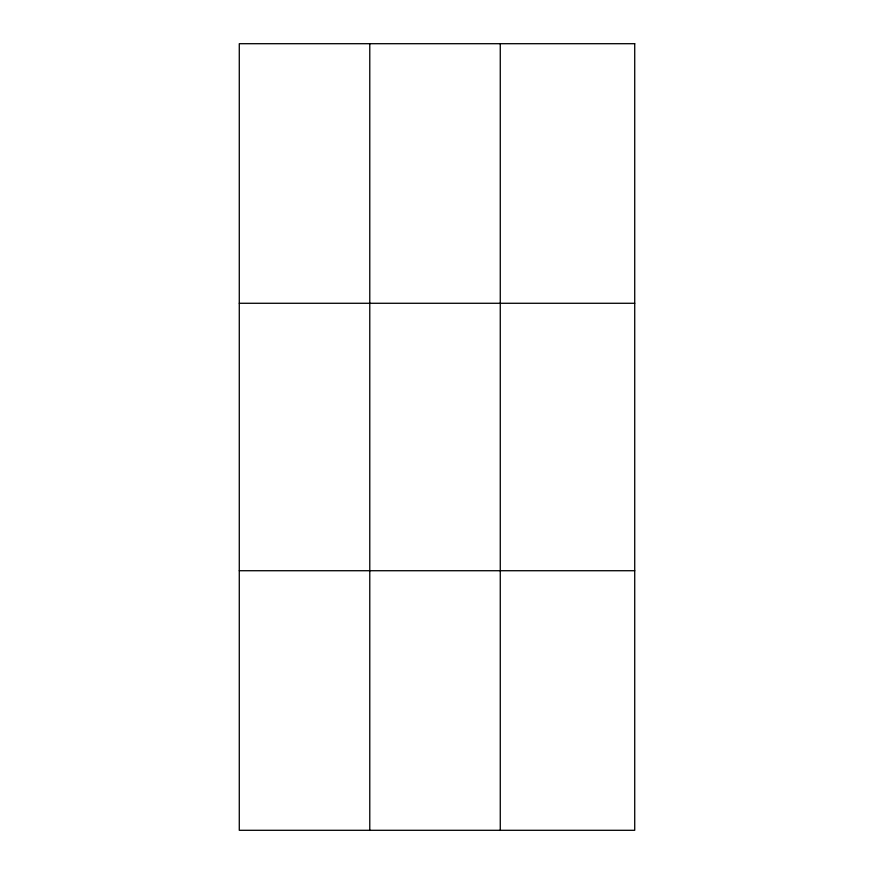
<?xml version="1.0" encoding="UTF-8"?>
<svg xmlns="http://www.w3.org/2000/svg" width="874" height="874" viewBox="0 0 874 874"><rect width="100%" height="100%" fill="white"/><g stroke="black" fill="none" stroke-linecap="round" stroke-linejoin="round"><path stroke-width="1.31" d="M369.778 830.3L369.778 43.7M500.267 830.3L500.267 43.7M239.279 303.278L634.721 303.278M239.279 570.722L634.721 570.722M634.721 43.7L634.721 830.3L239.279 830.3L239.279 43.7L634.721 43.7"/></g></svg>
